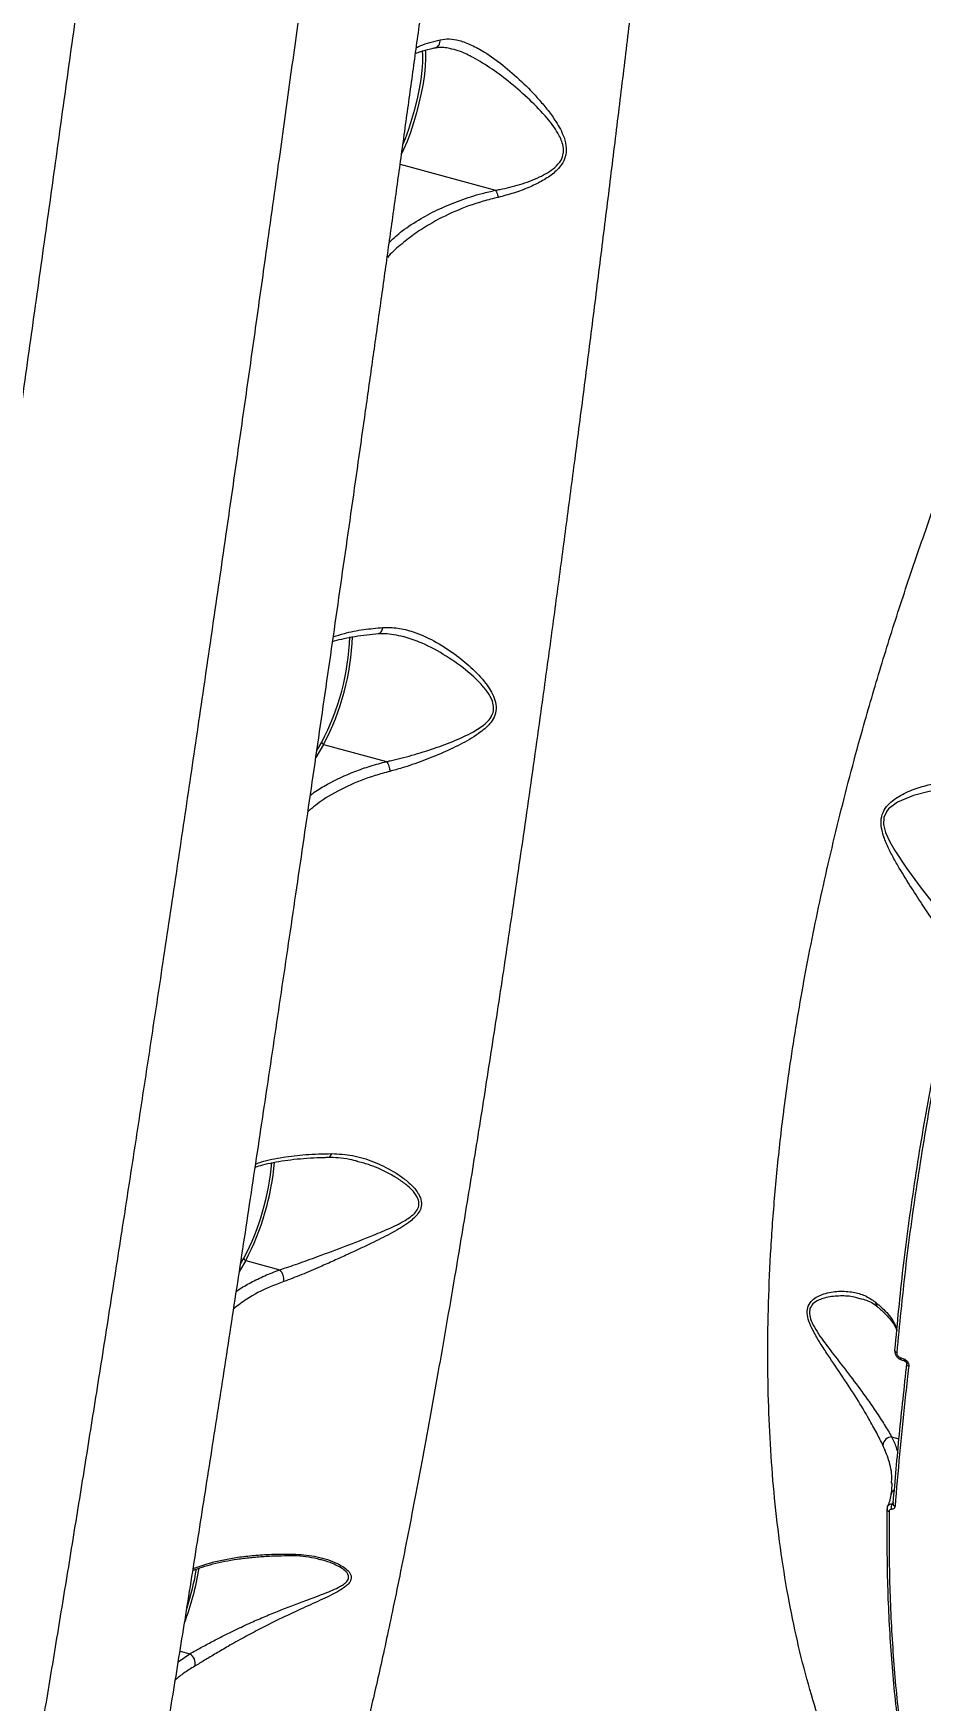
# Model space of a CAD drawing. Header units: millimetres. Extents: x -10881 to 8954, y -8695 to 5624.
# Drawn here: x -6173 to -5964, y 2924.1 to 3316.8 of the extents above; entities that cross this region are included whole.
import ezdxf

# ---------------------------------------------------------------- set-up
doc = ezdxf.new("R2010")
doc.units = ezdxf.units.MM
for name, color, linetype in [('DIKOM_ОБЪЕКТ', 7, 'Continuous'), ('DIKOM_РАЗМЕР_ЗОНА', 7, 'Continuous'), ('DIKOM_РАЗМЕР_ОБЪЕКТА', 7, 'Continuous')]:
    doc.layers.add(name, color=color, linetype=linetype)
doc.styles.add('style1', font='arial.ttf', dxfattribs={"width": 0.8})
doc.dimstyles.new('1-50', dxfattribs={"dimtxt": 300, "dimasz": 200, "dimexe": 100, "dimexo": 0, "dimgap": 100, "dimtad": 1, "dimtxsty": 'style1', "dimcen": 200, "dimclrd": 7, "dimclre": 7, "dimclrt": 7, "dimadec": 1, "dimazin": 2, "dimtfac": 1, "dimtmove": 0, "dimatfit": 2, "dimfxl": 0, "dimlwd": 25, "dimlwe": 18, "dimarcsym": 0})

# ---------------------------------------------------------------- blocks, each defined once
blk = doc.blocks.new('*D9')
at = {"layer": 'Defpoints', "color": 0, "transparency": 16777216}
for p in [(-9533.99, 4149), (-6877.05, 4149), (-2715.65, -5051.15)]:
    blk.add_point(p, dxfattribs=at)
at = {"layer": 'DIKOM_РАЗМЕР_ОБЪЕКТА', "color": 7, "lineweight": 18, "transparency": 16777216}
for p, q in [((-6877.05, 4149), (-9633.99, 4149)), ((-2715.65, -5051.15), (-9633.99, -5051.15))]:
    blk.add_line(p, q, dxfattribs=at)
at = {"layer": 'DIKOM_РАЗМЕР_ОБЪЕКТА', "color": 7, "lineweight": 25, "transparency": 16777216}
blk.add_line((-9533.99, -4851.15), (-9533.99, 3949), dxfattribs=at)
at = {"layer": 'DIKOM_РАЗМЕР_ОБЪЕКТА', "color": 7, "transparency": 16777216}
for points in [[(-9567.32, 3949), (-9500.66, 3949), (-9533.99, 4149)], [(-9567.32, -4851.15), (-9500.66, -4851.15), (-9533.99, -5051.15)]]:
    blk.add_solid(points, dxfattribs=at)
at = {"layer": 'DIKOM_РАЗМЕР_ОБЪЕКТА', "color": 7, "transparency": 16777216, "insert": (-9787.16, -451.07), "char_height": 300, "attachment_point": 5, "rotation": 90, "style": 'style1'}
blk.add_mtext('9200', dxfattribs=at)
blk = doc.blocks.new('*D11')
at = {"layer": 'Defpoints', "color": 0, "transparency": 16777216}
for p in [(-7028.45, 5624.13), (-10431.26, -7165.91), (-2784.83, -7165.91)]:
    blk.add_point(p, dxfattribs=at)
at = {"layer": 'DIKOM_РАЗМЕР_ЗОНА', "color": 7, "lineweight": 18, "transparency": 16777216}
for p, q in [((-7028.45, 5624.13), (-10531.26, 5624.13)), ((-2784.83, -7165.91), (-10531.26, -7165.91))]:
    blk.add_line(p, q, dxfattribs=at)
at = {"layer": 'DIKOM_РАЗМЕР_ЗОНА', "color": 7, "lineweight": 25, "transparency": 16777216}
blk.add_line((-10431.26, 5424.13), (-10431.26, -6965.91), dxfattribs=at)
at = {"layer": 'DIKOM_РАЗМЕР_ЗОНА', "color": 7, "transparency": 16777216}
for points in [[(-10464.6, 5424.13), (-10397.93, 5424.13), (-10431.26, 5624.13)], [(-10464.6, -6965.91), (-10397.93, -6965.91), (-10431.26, -7165.91)]]:
    blk.add_solid(points, dxfattribs=at)
at = {"layer": 'DIKOM_РАЗМЕР_ЗОНА', "color": 7, "transparency": 16777216, "insert": (-10684.43, -770.89), "char_height": 300, "attachment_point": 5, "rotation": 90, "style": 'style1'}
blk.add_mtext('12800', dxfattribs=at)
blk = doc.blocks.new('*D12')
at = {"layer": 'Defpoints', "color": 0, "transparency": 16777216}
for p in [(-9113.32, 3014.05), (8954.2, 2756.48), (8954.2, -8594.51)]:
    blk.add_point(p, dxfattribs=at)
at = {"layer": 'DIKOM_РАЗМЕР_ЗОНА', "color": 7, "lineweight": 18, "transparency": 16777216}
for p, q in [((-9113.32, 3014.05), (-9113.32, -8694.51)), ((8954.2, 2756.48), (8954.2, -8694.51))]:
    blk.add_line(p, q, dxfattribs=at)
at = {"layer": 'DIKOM_РАЗМЕР_ЗОНА', "color": 7, "lineweight": 25, "transparency": 16777216}
blk.add_line((-8913.32, -8594.51), (8754.2, -8594.51), dxfattribs=at)
at = {"layer": 'DIKOM_РАЗМЕР_ЗОНА', "color": 7, "transparency": 16777216}
for points in [[(-8913.32, -8561.18), (-8913.32, -8627.85), (-9113.32, -8594.51)], [(8754.2, -8561.18), (8754.2, -8627.85), (8954.2, -8594.51)]]:
    blk.add_solid(points, dxfattribs=at)
at = {"layer": 'DIKOM_РАЗМЕР_ЗОНА', "color": 7, "transparency": 16777216, "insert": (-79.56, -8341.34), "char_height": 300, "attachment_point": 5, "style": 'style1'}
blk.add_mtext('18000', dxfattribs=at)

msp = doc.modelspace()

# ---------------------------------------------------------------- linework, layer by layer
at = {"layer": 'DIKOM_ОБЪЕКТ', "color": 7, "linetype": 'Continuous', "lineweight": 15}
for p, q in [((-6074.374, 3313.134), (-6074.605, 3313.206)), ((-6086.554, 3285.994), (-6064.111, 3279.87)), ((-6106.169, 3147.938), (-6105.01, 3149.888)), ((-6104.578, 3149.364), (-6106.41, 3146.281)), ((-6104.578, 3149.364), (-6089.749, 3145.318)), ((-6096.487, 3051.071), (-6096.648, 3051.116)), ((-6122.928, 3027.798), (-6124.411, 3025.302)), ((-6124.153, 3026.987), (-6123.359, 3028.324)), ((-6122.928, 3027.798), (-6114.926, 3025.614)), ((-5977.798, 3018.683), (-5977.968, 3018.727)), ((-5968.787, 3004.964), (-5967.923, 3004.648)), ((-5970.785, 2986.287), (-5969.056, 2985.815)), ((-5970.811, 2975.356), (-5970.803, 2975.499)), ((-5970.38, 2970.99), (-5970.624, 2970.548)), ((-6112.323, 2958.3), (-6112.287, 2958.302)), ((-6138.811, 2933.295), (-6136.123, 2935.185)), ((-6138.407, 2935.809), (-6136.123, 2935.185))]:
    msp.add_line(p, q, dxfattribs=at)
at = {"layer": 'DIKOM_ОБЪЕКТ', "color": 7, "linetype": 'Continuous', "lineweight": 15, "flags": 128}
for points in [[(-6080.644, 3312.936), (-6080.585, 3312.307), (-6080.554, 3310.814), (-6080.643, 3309.07), (-6080.849, 3307.114), (-6081.17, 3304.988), (-6081.597, 3302.739), (-6082.121, 3300.415), (-6082.732, 3298.067), (-6083.415, 3295.745), (-6084.156, 3293.5), (-6084.94, 3291.38), (-6085.748, 3289.432), (-6086.209, 3288.424)], [(-6085.894, 3290.639), (-6085.317, 3292.08), (-6084.522, 3294.278), (-6083.777, 3296.6), (-6083.099, 3298.99), (-6082.505, 3301.39), (-6082.008, 3303.743), (-6081.621, 3305.991), (-6081.354, 3308.081), (-6081.212, 3309.961), (-6081.2, 3311.586), (-6081.293, 3312.756)], [(-5951.885, 3138.172), (-5952.626, 3138.4), (-5956.949, 3138.736), (-5961.944, 3138.222), (-5965.652, 3137.334), (-5969.42, 3135.782), (-5971.52, 3134.174), (-5971.924, 3133.666), (-5972.6, 3132.144), (-5972.676, 3130.523), (-5972.202, 3128.571), (-5971.237, 3126.408), (-5970.05, 3124.332), (-5967.473, 3120.467), (-5964.068, 3115.831), (-5960.75, 3111.546), (-5959.273, 3109.718), (-5959.271, 3109.716), (-5959.271, 3109.716)], [(-5969.566, 3006.088), (-5969.69, 3006.145), (-5969.798, 3006.21), (-5969.889, 3006.283), (-5969.96, 3006.362), (-5970.01, 3006.445), (-5970.037, 3006.529), (-5970.041, 3006.613), (-5970.021, 3006.696)], [(-5966.765, 3002.884), (-5966.898, 3002.951), (-5967.012, 3003.029), (-5967.105, 3003.115), (-5967.174, 3003.207), (-5967.216, 3003.302), (-5967.231, 3003.397), (-5967.228, 3003.444)], [(-5971.872, 2969.205), (-5971.87, 2969.241), (-5971.849, 2969.335)], [(-5970.461, 2970.518), (-5970.449, 2970.582), (-5970.407, 2970.685)]]:
    msp.add_lwpolyline(points, dxfattribs=at)
at = {"layer": 'DIKOM_ОБЪЕКТ', "color": 7, "linetype": 'Continuous', "lineweight": 15}
for centre, radius, start, end in [((-6155.798, 3176.691), 57.426, 332.17764, 357.97371), ((-6156.599, 3176.929), 58.873, 332.08138, 357.90215), ((-6104.462, 3149.899), 0.548, 181.1364, 257.82071), ((-6103.732, 3053.167), 1.082, 283.102, 349.60187), ((-6176.673, 3056.108), 60.119, 332.47423, 355.03417), ((-6178.008, 3056.486), 62.103, 332.48748, 354.87811), ((-6122.812, 3028.333), 0.547, 180.8953, 257.76046), ((-6117.405, 3023.196), 3.463, 354.0578, 44.29348), ((-5973.18, 3018.042), 1.48, 179.88001, 228.42138), ((-5968.321, 3004.849), 0.479, 166.09976, 233.4791), ((-5967.459, 3004.533), 0.478, 166.09716, 234.05495), ((-5970.627, 2984.042), 2.251, 94.0144, 172.40175), ((-5969.493, 2972.416), 1.475, 116.67489, 168.66557), ((-5971.26, 2969.269), 0.615, 185.96014, 256.92872), ((-5969.493, 2969.692), 1.418, 142.84986, 200.48854), ((-5969.827, 2970.518), 0.634, 180.0008, 254.5737), ((-6112.428, 2959.044), 0.756, 280.78294, 330.11134), ((-6205.138, 2967.491), 72.291, 339.71102, 350.32661), ((-6203.371, 2967.037), 69.87, 342.50475, 350.20596), ((-6137.47, 2932.927), 2.63, 345.10344, 59.19578)]:
    msp.add_arc(centre, radius, start, end, dxfattribs=at)
for points, knots in [([(-6201.93, 2768.671), (-6201.831, 2768.644), (-6200.725, 2768.344), (-6198.557, 2768.072), (-6195.49, 2767.881), (-6192.476, 2768.029), (-6189.56, 2768.455), (-6186.769, 2769.143), (-6184.131, 2770.061), (-6181.674, 2771.176), (-6179.42, 2772.444), (-6177.388, 2773.821), (-6175.584, 2775.26), (-6174.005, 2776.719), (-6172.635, 2778.165), (-6171.453, 2779.576), (-6170.433, 2780.941), (-6169.548, 2782.261), (-6168.771, 2783.545), (-6168.078, 2784.807), (-6167.45, 2786.067), (-6166.866, 2787.357), (-6166.302, 2788.722), (-6165.73, 2790.247), (-6165.098, 2792.105), (-6164.348, 2794.549), (-6163.553, 2797.437), (-6162.739, 2800.656), (-6161.948, 2803.976), (-6161.141, 2807.536), (-6160.304, 2811.392), (-6159.453, 2815.445), (-6158.582, 2819.725), (-6157.681, 2824.262), (-6156.751, 2829.058), (-6155.789, 2834.117), (-6154.795, 2839.445), (-6153.766, 2845.048), (-6152.706, 2850.91), (-6151.613, 2857.036), (-6150.489, 2863.42), (-6149.33, 2870.08), (-6148.138, 2877.006), (-6146.916, 2884.177), (-6145.668, 2891.571), (-6144.395, 2899.182), (-6143.093, 2907.032), (-6141.761, 2915.13), (-6140.399, 2923.479), (-6139.01, 2932.051), (-6137.594, 2940.849), (-6136.152, 2949.875), (-6134.685, 2959.116), (-6133.196, 2968.55), (-6131.686, 2978.176), (-6130.154, 2987.998), (-6128.599, 2998.025), (-6127.024, 3008.231), (-6125.435, 3018.587), (-6123.833, 3029.077), (-6122.214, 3039.73), (-6120.578, 3050.548), (-6118.925, 3061.534), (-6117.259, 3072.653), (-6115.581, 3083.908), (-6113.889, 3095.301), (-6112.186, 3106.827), (-6110.475, 3118.451), (-6108.758, 3130.163), (-6107.037, 3141.958), (-6105.308, 3153.853), (-6103.574, 3165.832), (-6101.837, 3177.875), (-6100.101, 3189.967), (-6098.368, 3202.085), (-6096.637, 3214.238), (-6094.906, 3226.439), (-6093.171, 3238.712), (-6091.435, 3251.048), (-6089.699, 3263.43), (-6087.965, 3275.843), (-6086.236, 3288.269), (-6084.515, 3300.691), (-6082.804, 3313.09), (-6081.105, 3325.45), (-6079.42, 3337.754), (-6077.753, 3349.986), (-6076.103, 3362.133), (-6074.471, 3374.206), (-6072.851, 3386.238), (-6071.241, 3398.25), (-6069.642, 3410.235), (-6068.058, 3422.155), (-6066.495, 3433.975), (-6064.956, 3445.662), (-6063.444, 3457.203), (-6061.954, 3468.631), (-6060.485, 3479.954), (-6059.037, 3491.168), (-6057.615, 3502.244), (-6056.218, 3513.186), (-6054.845, 3523.995), (-6053.499, 3534.657), (-6052.183, 3545.146), (-6050.895, 3555.469), (-6049.635, 3565.636), (-6048.403, 3575.649), (-6047.203, 3585.47), (-6046.039, 3595.067), (-6044.913, 3604.421), (-6043.821, 3613.57), (-6042.761, 3622.523), (-6041.734, 3631.281), (-6040.744, 3639.811), (-6039.79, 3648.116), (-6038.871, 3656.198), (-6037.989, 3664.059), (-6037.146, 3671.663), (-6036.342, 3679.015), (-6035.578, 3686.116), (-6034.851, 3692.985), (-6034.163, 3699.599), (-6033.518, 3705.94), (-6032.916, 3711.982), (-6032.355, 3717.759), (-6031.835, 3723.28), (-6031.354, 3728.553), (-6030.915, 3733.551), (-6030.519, 3738.28), (-6030.166, 3742.745), (-6029.854, 3746.955), (-6029.586, 3750.906), (-6029.361, 3754.61), (-6029.182, 3758.093), (-6029.049, 3761.408), (-6028.968, 3764.641), (-6028.958, 3767.602), (-6029.029, 3770.17), (-6029.158, 3772.23), (-6029.325, 3773.93), (-6029.527, 3775.44), (-6029.782, 3776.917), (-6030.101, 3778.397), (-6030.497, 3779.908), (-6030.988, 3781.474), (-6031.597, 3783.113), (-6032.352, 3784.835), (-6033.281, 3786.642), (-6034.414, 3788.519), (-6035.775, 3790.438), (-6037.38, 3792.358), (-6039.232, 3794.229), (-6041.322, 3795.995), (-6043.626, 3797.605), (-6046.116, 3799.019), (-6048.848, 3800.241), (-6051.788, 3801.224), (-6054.882, 3801.867), (-6056.968, 3802.175), (-6058.006, 3802.184), (-6058.011, 3802.184)], [0, 0, 0, 0, 0.0002059, 0.0022853, 0.0043253, 0.0063291, 0.0082993, 0.0102379, 0.0121453, 0.014021, 0.0158632, 0.0176707, 0.0194454, 0.0211967, 0.0229437, 0.0247107, 0.0265294, 0.0284435, 0.0305054, 0.0327783, 0.0353415, 0.0383, 0.0418036, 0.0460873, 0.0515771, 0.059258, 0.0696427, 0.0785912, 0.0870067, 0.0959207, 0.1044386, 0.1126955, 0.120861, 0.1289539, 0.1369798, 0.144961, 0.1529154, 0.1608577, 0.1688014, 0.1766742, 0.1845517, 0.1924525, 0.2003603, 0.2082528, 0.2161104, 0.2239153, 0.2317026, 0.2395545, 0.2473933, 0.2552269, 0.263063, 0.2709068, 0.2787662, 0.286612, 0.2944197, 0.3022576, 0.3101111, 0.317964, 0.3257969, 0.3335944, 0.3413699, 0.3492077, 0.3570321, 0.3648507, 0.3726713, 0.3804992, 0.3883418, 0.3961923, 0.4039903, 0.4118017, 0.4196227, 0.4274462, 0.4352625, 0.4430639, 0.4508543, 0.4586068, 0.4663792, 0.4741799, 0.4820035, 0.4898449, 0.4976984, 0.5055584, 0.5134188, 0.5212727, 0.5291143, 0.5369384, 0.5447397, 0.5525132, 0.5602601, 0.5680192, 0.5758283, 0.5836666, 0.5915179, 0.5993633, 0.6071833, 0.6149622, 0.6227292, 0.6305456, 0.6383528, 0.6461585, 0.653969, 0.6617904, 0.6696316, 0.6774564, 0.6852626, 0.6931098, 0.7009781, 0.7088456, 0.7166866, 0.7244817, 0.7322498, 0.7400912, 0.7479225, 0.7557515, 0.763585, 0.7714292, 0.7792919, 0.7871781, 0.7949935, 0.8028547, 0.8107438, 0.8186432, 0.826532, 0.8343913, 0.8421897, 0.850115, 0.8580447, 0.8659887, 0.8739604, 0.8819756, 0.8900536, 0.8982166, 0.9064091, 0.9147768, 0.923391, 0.9324138, 0.9422767, 0.9503416, 0.956106, 0.960157, 0.9635504, 0.9664236, 0.9689165, 0.9711345, 0.9731595, 0.9750571, 0.9768812, 0.9786759, 0.9804694, 0.9822814, 0.9841252, 0.9860017, 0.9879045, 0.9898252, 0.9917566, 0.993694, 0.9958297, 0.99793, 0.9999894, 1, 1, 1, 1]), ([(-6201.918, 2768.718), (-6201.853, 2768.691), (-6201.601, 2768.587), (-6201.047, 2769.185), (-6200.229, 2770.726), (-6199.272, 2773.252), (-6198.184, 2776.724), (-6197.078, 2780.738), (-6195.995, 2785.004), (-6194.967, 2789.278), (-6193.873, 2794.038), (-6192.577, 2799.895), (-6191.055, 2807.059), (-6189.27, 2815.796), (-6187.367, 2825.433), (-6185.347, 2835.974), (-6183.417, 2846.312), (-6181.612, 2856.181), (-6179.96, 2865.359), (-6178.256, 2874.957), (-6176.298, 2886.138), (-6174.068, 2899.062), (-6171.536, 2913.969), (-6168.914, 2929.629), (-6166.204, 2946.036), (-6163.453, 2962.905), (-6160.67, 2980.175), (-6157.858, 2997.812), (-6154.991, 3015.991), (-6152.307, 3033.187), (-6149.828, 3049.211), (-6147.562, 3063.968), (-6145.274, 3078.97), (-6142.703, 3095.955), (-6139.881, 3114.749), (-6136.808, 3135.4), (-6133.751, 3156.131), (-6130.68, 3177.135), (-6127.847, 3196.678), (-6125.265, 3214.634), (-6122.931, 3230.974), (-6120.601, 3247.392), (-6118.012, 3265.766), (-6115.34, 3284.879), (-6112.594, 3304.698), (-6110.032, 3323.335), (-6107.493, 3341.955), (-6104.971, 3360.599), (-6102.474, 3379.21), (-6100.002, 3397.795), (-6097.565, 3416.262), (-6095.293, 3433.636), (-6093.184, 3449.892), (-6091.23, 3465.07), (-6089.311, 3480.094), (-6087.21, 3496.682), (-6084.947, 3514.723), (-6082.538, 3534.156), (-6080.202, 3553.245), (-6077.943, 3571.957), (-6075.8, 3589.968), (-6073.775, 3607.252), (-6071.864, 3623.818), (-6070.05, 3639.834), (-6068.472, 3654.033), (-6067.111, 3666.519), (-6065.941, 3677.445), (-6064.834, 3687.988), (-6063.672, 3699.304), (-6062.606, 3709.987), (-6061.636, 3720.033), (-6060.841, 3728.54), (-6060.111, 3736.626), (-6059.371, 3745.177), (-6058.654, 3753.979), (-6057.991, 3762.822), (-6057.455, 3770.846), (-6057.048, 3778.024), (-6056.796, 3783.726), (-6056.661, 3788.207), (-6056.612, 3791.698), (-6056.633, 3794.702), (-6056.737, 3797.501), (-6056.953, 3799.885), (-6057.331, 3801.508), (-6057.689, 3802.234), (-6057.957, 3802.118), (-6058.012, 3802.094)], [0, 0, 0, 0, 0.0046687, 0.0180547, 0.0314646, 0.0450432, 0.058647, 0.0723013, 0.082192, 0.0920828, 0.102012, 0.1119412, 0.1253516, 0.1387861, 0.1523915, 0.166022, 0.179703, 0.1895946, 0.1994861, 0.2094162, 0.2193463, 0.2327578, 0.2461931, 0.2597989, 0.2734296, 0.2871105, 0.3003285, 0.3135466, 0.3268568, 0.3401671, 0.3502825, 0.3603979, 0.3705545, 0.3807111, 0.3943725, 0.4075918, 0.4208111, 0.4341227, 0.4474344, 0.4575512, 0.467668, 0.4778261, 0.4879842, 0.5016481, 0.5131136, 0.5245792, 0.536105, 0.5476307, 0.5592804, 0.57093, 0.5826428, 0.5943556, 0.6042481, 0.6141407, 0.6240717, 0.6340028, 0.6474154, 0.6608519, 0.6744587, 0.6880905, 0.7017726, 0.7149863, 0.7282001, 0.7415061, 0.754812, 0.764924, 0.775036, 0.7851892, 0.7953423, 0.8089992, 0.8188909, 0.8287826, 0.8387129, 0.8486432, 0.8620556, 0.875492, 0.8890996, 0.9027322, 0.9164152, 0.9263035, 0.9361917, 0.9461185, 0.9560453, 0.9694533, 0.9828855, 0.996489, 1, 1, 1, 1]), ([(-6120.318, 3643.762), (-6120.962, 3638.516), (-6122.254, 3628.001), (-6124.316, 3611.476), (-6126.478, 3594.338), (-6128.743, 3576.575), (-6131.116, 3558.138), (-6133.585, 3539.129), (-6136.148, 3519.548), (-6138.764, 3499.717), (-6141.426, 3479.677), (-6144.121, 3459.508), (-6146.87, 3439.049), (-6149.686, 3418.208), (-6152.565, 3397.011), (-6155.502, 3375.492), (-6158.484, 3353.741), (-6161.472, 3332.043), (-6164.462, 3310.436), (-6167.434, 3289.041), (-6170.435, 3267.536), (-6173.458, 3245.962), (-6176.514, 3224.251), (-6179.58, 3202.558), (-6182.657, 3180.89), (-6185.693, 3159.613), (-6188.685, 3138.754), (-6191.623, 3118.372), (-6194.533, 3098.29), (-6197.429, 3078.424), (-6200.306, 3058.815), (-6203.158, 3039.502), (-6205.973, 3020.575), (-6208.624, 3002.894), (-6211.115, 2986.413), (-6213.443, 2971.138), (-6215.729, 2956.256), (-6217.21, 2946.723), (-6217.951, 2941.956)], [0, 0, 0, 0, 0.0276079, 0.0553353, 0.0830628, 0.1111884, 0.1393141, 0.1678478, 0.1963815, 0.2250465, 0.252859, 0.2806957, 0.3085324, 0.3363449, 0.3646901, 0.393048, 0.4213931, 0.4500517, 0.4777566, 0.5054736, 0.5331786, 0.5613269, 0.5894753, 0.6180326, 0.6465899, 0.6752787, 0.7030879, 0.7309213, 0.7587547, 0.7865639, 0.814906, 0.843261, 0.8716032, 0.900259, 0.9251419, 0.9500248, 0.9750124, 1, 1, 1, 1]), ([(-6020.897, 3419.719), (-6021.565, 3413.824), (-6022.901, 3402.019), (-6024.987, 3383.851), (-6027.133, 3365.367), (-6029.21, 3347.683), (-6031.203, 3330.904), (-6033.1, 3315.094), (-6035.039, 3299.112), (-6037.017, 3282.992), (-6039.039, 3266.703), (-6041.098, 3250.331), (-6043.193, 3233.898), (-6045.269, 3217.851), (-6047.32, 3202.226), (-6049.345, 3187.028), (-6051.388, 3171.939), (-6053.282, 3158.183), (-6055.018, 3145.771), (-6056.593, 3134.652), (-6058.174, 3123.656), (-6059.939, 3111.546), (-6062.153, 3096.626), (-6064.811, 3079.134), (-6067.727, 3060.501), (-6070.625, 3042.527), (-6073.205, 3027.019), (-6075.466, 3013.791), (-6077.417, 3002.636), (-6079.343, 2991.888), (-6081.235, 2981.58), (-6083.095, 2971.702), (-6084.912, 2962.315), (-6086.68, 2953.438), (-6088.358, 2945.269), (-6089.945, 2937.794), (-6091.441, 2930.985), (-6092.871, 2924.726), (-6094.122, 2919.488), (-6095.206, 2915.141), (-6096.144, 2911.543), (-6097.034, 2908.295), (-6097.98, 2905.027), (-6098.584, 2903.158), (-6098.931, 2902.086)], [0, 0, 0, 0, 0.0283328, 0.056735, 0.0852782, 0.1138927, 0.1375215, 0.1612323, 0.1849842, 0.2090386, 0.2331364, 0.2575445, 0.2819986, 0.3065454, 0.3295343, 0.3525231, 0.3756705, 0.3988179, 0.4164085, 0.433999, 0.4516615, 0.4693239, 0.4930814, 0.5257435, 0.5585211, 0.5915333, 0.6246638, 0.6479065, 0.6712309, 0.6945962, 0.7182572, 0.7419604, 0.7659643, 0.7900116, 0.8141464, 0.8370713, 0.8599961, 0.8830711, 0.906146, 0.9236664, 0.9411868, 0.9587732, 0.9763596, 1, 1, 1, 1]), ([(-5957.99, 2867.527), (-5958.262, 2867.78), (-5960.75, 2870.106), (-5965.058, 2875.314), (-5970.864, 2883.199), (-5975.855, 2891.49), (-5980.152, 2899.892), (-5983.825, 2908.287), (-5987.149, 2917.216), (-5990.136, 2926.737), (-5992.76, 2936.826), (-5995.009, 2947.505), (-5996.855, 2958.686), (-5998.256, 2970.096), (-5999.234, 2981.653), (-5999.818, 2993.332), (-6000.023, 3005.384), (-5999.843, 3017.88), (-5999.266, 3030.779), (-5998.28, 3044.098), (-5996.886, 3057.725), (-5994.857, 3073.368), (-5992.001, 3091.102), (-5988.089, 3111.055), (-5983.403, 3131.419), (-5978.501, 3150.04), (-5973.648, 3166.721), (-5969.046, 3181.408), (-5964.099, 3196.153), (-5958.776, 3211.039), (-5953.091, 3226.005), (-5947.036, 3241.06), (-5940.661, 3256.07), (-5934.094, 3270.747), (-5927.381, 3285.036), (-5920.537, 3298.954), (-5913.449, 3312.736), (-5906.081, 3326.451), (-5898.456, 3340.044), (-5890.561, 3353.512), (-5882.473, 3366.767), (-5876.926, 3375.376), (-5874.153, 3379.681)], [0, 0, 0, 0, 0.0035571, 0.0326462, 0.0619524, 0.0913319, 0.1155833, 0.1398346, 0.1642553, 0.188676, 0.2136354, 0.2385948, 0.2637427, 0.2888906, 0.3123804, 0.3358702, 0.3595208, 0.3831714, 0.407333, 0.4314947, 0.4558346, 0.4801745, 0.5136084, 0.5471601, 0.581073, 0.6151078, 0.6389632, 0.6628187, 0.6868421, 0.7108655, 0.7354136, 0.7599618, 0.7846887, 0.8094157, 0.8328454, 0.8562751, 0.8798571, 0.9034392, 0.9274977, 0.9515563, 0.9757781, 1, 1, 1, 1]), ([(-6082.759, 3313.427), (-6082.414, 3313.602), (-6080.892, 3314.373), (-6078.761, 3314.91), (-6077.113, 3315.326)], [0, 0, 0, 0, 0.2261416, 1, 1, 1, 1]), ([(-6078.215, 3313.493), (-6078.141, 3313.504), (-6077.898, 3313.54), (-6077.553, 3313.833), (-6077.241, 3314.324), (-6077.123, 3314.822), (-6077.107, 3315.163), (-6077.111, 3315.286), (-6077.113, 3315.326)], [0, 0, 0, 0, 0.1089471, 0.3594727, 0.609999, 0.8605263, 0.9551115, 1, 1, 1, 1]), ([(-6077.113, 3315.326), (-6076.413, 3315.424), (-6074.989, 3315.622), (-6072.503, 3315.173), (-6069.718, 3314.132), (-6066.25, 3312.213), (-6062.283, 3309.357), (-6057.915, 3305.531), (-6054.376, 3301.878), (-6051.698, 3298.671), (-6050.049, 3296.374), (-6048.786, 3294.239), (-6047.852, 3292.18), (-6047.318, 3289.975), (-6047.531, 3287.731), (-6048.618, 3285.538), (-6050.652, 3283.576), (-6053.338, 3281.879), (-6056.43, 3280.409), (-6059.844, 3279.135), (-6062.262, 3278.507), (-6063.478, 3278.191)], [0, 0, 0, 0, 0.0474449, 0.0964699, 0.1556873, 0.2165974, 0.3039689, 0.3937344, 0.485869, 0.5329624, 0.5800246, 0.6111515, 0.6426543, 0.6798129, 0.7100509, 0.740312, 0.7862724, 0.8336555, 0.8820828, 0.9406759, 1, 1, 1, 1]), ([(-6082.94, 3312.108), (-6082.532, 3312.259), (-6081.464, 3312.654), (-6079.872, 3313.104), (-6078.61, 3313.365), (-6078.205, 3313.449)], [0, 0, 0, 0, 0.2957856, 0.7739165, 1, 1, 1, 1]), ([(-6078.226, 3313.428), (-6077.941, 3313.486), (-6077.24, 3313.63), (-6076.016, 3313.572), (-6075.038, 3313.345), (-6074.585, 3313.24)], [0, 0, 0, 0, 0.26815738, 0.66118122, 1, 1, 1, 1]), ([(-6064.104, 3279.866), (-6064.102, 3279.867), (-6063.753, 3279.929), (-6061.857, 3280.288), (-6058.362, 3281.156), (-6054.583, 3282.515), (-6051.826, 3283.952), (-6050.034, 3285.201), (-6048.648, 3286.746), (-6048.183, 3288.083), (-6048.035, 3289.329), (-6048.225, 3291.031), (-6049.555, 3293.81), (-6052.228, 3297.338), (-6056.03, 3301.249), (-6060.419, 3305.081), (-6064.905, 3308.467), (-6068.873, 3310.915), (-6072.064, 3312.493), (-6073.7, 3312.947), (-6074.374, 3313.134)], [0, 0, 0, 0, 0.000077, 0.0191958, 0.1038423, 0.1900918, 0.2263898, 0.263299, 0.3016475, 0.3302243, 0.333563, 0.3655968, 0.4154133, 0.4884211, 0.590321, 0.6940075, 0.7905693, 0.8891693, 0.9543999, 1, 1, 1, 1]), ([(-6089.111, 3267.648), (-6088.131, 3268.544), (-6085.938, 3270.548), (-6081.867, 3273.137), (-6077.304, 3275.553), (-6072.489, 3277.541), (-6068.046, 3278.965), (-6065.162, 3279.629), (-6064.111, 3279.87)], [0, 0, 0, 0, 0.1625091, 0.363658, 0.5416897, 0.7201462, 0.8980076, 1, 1, 1, 1]), ([(-6064.111, 3279.87), (-6064.11, 3279.87), (-6064.107, 3279.869), (-6064.105, 3279.868), (-6064.104, 3279.867), (-6064.104, 3279.866)], [0, 0, 0, 0, 0.4277077, 0.7852763, 1, 1, 1, 1]), ([(-6064.104, 3279.866), (-6064.011, 3279.719), (-6063.827, 3279.425), (-6063.625, 3278.86), (-6063.521, 3278.438), (-6063.486, 3278.234), (-6063.478, 3278.191)], [0, 0, 0, 0, 0.341374, 0.682748, 0.9340728, 1, 1, 1, 1]), ([(-6063.478, 3278.191), (-6064.67, 3277.894), (-6068.248, 3277.002), (-6073.806, 3274.951), (-6079.149, 3272.232), (-6083.383, 3269.485), (-6086.653, 3266.873), (-6088.73, 3265.027), (-6089.604, 3264.014), (-6089.621, 3263.994)], [0, 0, 0, 0, 0.1077532, 0.3237151, 0.5444444, 0.6935025, 0.8436549, 0.9969998, 1, 1, 1, 1]), ([(-6102.299, 3174.678), (-6101.458, 3174.967), (-6099.378, 3175.681), (-6095.439, 3176.429), (-6092.153, 3176.75), (-6090.64, 3176.898)], [0, 0, 0, 0, 0.2681158, 0.6628647, 1, 1, 1, 1]), ([(-6091.662, 3175.505), (-6091.571, 3175.517), (-6091.341, 3175.548), (-6091.021, 3175.848), (-6090.78, 3176.288), (-6090.676, 3176.668), (-6090.646, 3176.856), (-6090.64, 3176.898)], [0, 0, 0, 0, 0.1863629, 0.4681375, 0.7499128, 0.9454484, 1, 1, 1, 1]), ([(-6090.64, 3176.898), (-6089.474, 3176.897), (-6087.107, 3176.896), (-6083.045, 3175.822), (-6078.529, 3173.831), (-6073.953, 3170.933), (-6069.804, 3167.56), (-6066.958, 3164.596), (-6065.214, 3162.074), (-6064.305, 3160.275), (-6063.813, 3158.264), (-6064.117, 3156.257), (-6065.078, 3154.619), (-6066.294, 3153.313), (-6068.466, 3151.537), (-6071.882, 3149.53), (-6076.486, 3147.347), (-6081.283, 3145.414), (-6085.493, 3143.953), (-6088.027, 3143.256), (-6088.979, 3142.994)], [0, 0, 0, 0, 0.0631568, 0.1282528, 0.2159333, 0.3060554, 0.3825681, 0.4604885, 0.4898723, 0.5197466, 0.5505526, 0.581649, 0.6087211, 0.6339801, 0.6598616, 0.7307918, 0.8036886, 0.878288, 0.9542752, 1, 1, 1, 1]), ([(-6102.457, 3173.584), (-6102.305, 3173.635), (-6101.487, 3173.906), (-6099.741, 3174.321), (-6097.214, 3174.811), (-6094.519, 3175.197), (-6092.58, 3175.366), (-6091.653, 3175.446)], [0, 0, 0, 0, 0.0544733, 0.2928337, 0.5339473, 0.7771705, 1, 1, 1, 1]), ([(-6091.667, 3175.436), (-6091.173, 3175.464), (-6089.989, 3175.532), (-6088.047, 3175.314), (-6086.592, 3174.956), (-6085.863, 3174.776)], [0, 0, 0, 0, 0.2630885, 0.6301777, 1, 1, 1, 1]), ([(-6089.742, 3145.314), (-6089.741, 3145.314), (-6089.468, 3145.371), (-6087.518, 3145.789), (-6083.768, 3146.753), (-6078.588, 3148.375), (-6073.494, 3150.271), (-6069.706, 3152.009), (-6067.218, 3153.621), (-6065.873, 3154.761), (-6064.886, 3156.09), (-6064.575, 3157.202), (-6064.522, 3158.321), (-6064.816, 3159.765), (-6065.908, 3161.68), (-6067.987, 3164.192), (-6071.465, 3167.308), (-6076.388, 3170.695), (-6081.401, 3173.348), (-6084.607, 3174.367), (-6085.868, 3174.768)], [0, 0, 0, 0, 0.0000667, 0.0149607, 0.1066393, 0.2002976, 0.2883696, 0.3781517, 0.4079333, 0.4382419, 0.4678871, 0.4922735, 0.4973741, 0.5266317, 0.5675709, 0.6104098, 0.6947477, 0.8083348, 0.9245856, 1, 1, 1, 1]), ([(-6088.979, 3142.994), (-6090.148, 3142.674), (-6093.661, 3141.715), (-6099.079, 3139.566), (-6104.387, 3136.706), (-6107.114, 3134.508), (-6108.26, 3133.584)], [0, 0, 0, 0, 0.1526879, 0.4587517, 0.7723611, 1, 1, 1, 1]), ([(-6107.706, 3137.384), (-6107.4, 3137.614), (-6106.175, 3138.539), (-6102.83, 3140.52), (-6098.414, 3142.603), (-6093.625, 3144.289), (-6091.041, 3144.975), (-6089.749, 3145.318)], [0, 0, 0, 0, 0.065359, 0.2621937, 0.6260861, 0.8130454, 1, 1, 1, 1]), ([(-6089.749, 3145.318), (-6089.748, 3145.317), (-6089.746, 3145.317), (-6089.743, 3145.315), (-6089.742, 3145.314), (-6089.742, 3145.314)], [0, 0, 0, 0, 0.4487281, 0.8175997, 1, 1, 1, 1]), ([(-6089.742, 3145.314), (-6089.642, 3145.169), (-6089.44, 3144.878), (-6089.195, 3144.265), (-6089.043, 3143.657), (-6088.989, 3143.231), (-6088.981, 3143.035), (-6088.979, 3142.994)], [0, 0, 0, 0, 0.2525263, 0.5050525, 0.7575792, 0.9487027, 1, 1, 1, 1]), ([(-5961.151, 3108.117), (-5961.975, 3109.311), (-5963.645, 3111.734), (-5966.453, 3116.07), (-5968.89, 3120.013), (-5970.797, 3123.393), (-5972.125, 3126.124), (-5973.084, 3128.774), (-5973.392, 3131.307), (-5972.899, 3133.475), (-5971.718, 3135.133), (-5970.263, 3136.379), (-5968.042, 3137.77), (-5964.964, 3139.061), (-5961.01, 3140.159), (-5957.021, 3140.726), (-5953.722, 3140.551), (-5951.243, 3139.799), (-5950.202, 3138.894), (-5949.675, 3138.436)], [0, 0, 0, 0, 0.0827063, 0.1677667, 0.2527895, 0.2965834, 0.3403139, 0.3851539, 0.4167738, 0.4486961, 0.4828672, 0.5140015, 0.5458417, 0.6199839, 0.6956307, 0.7852675, 0.8772522, 0.9378618, 1, 1, 1, 1]), ([(-5970.021, 3006.696), (-5969.415, 3013.112), (-5968.2, 3025.963), (-5965.469, 3045.929), (-5962.123, 3066.357), (-5959.287, 3080.323), (-5957.867, 3087.316)], [0, 0, 0, 0, 0.2481019, 0.49695058, 0.74808796, 1, 1, 1, 1]), ([(-5957.395, 3086.827), (-5958.796, 3079.929), (-5961.602, 3066.112), (-5964.951, 3045.75), (-5967.715, 3025.642), (-5968.948, 3012.613), (-5969.566, 3006.088)], [0, 0, 0, 0, 0.248104, 0.4969539, 0.7480901, 1, 1, 1, 1]), ([(-6120.691, 3049.811), (-6120.112, 3049.989), (-6118.809, 3050.389), (-6116.48, 3050.906), (-6113.783, 3051.368), (-6110.864, 3051.726), (-6107.737, 3051.969), (-6105.265, 3052.091), (-6103.798, 3052.099), (-6103.488, 3052.1)], [0, 0, 0, 0, 0.13254859, 0.29790271, 0.46273794, 0.62693855, 0.79149066, 0.95599147, 1, 1, 1, 1]), ([(-6120.584, 3050.517), (-6120.136, 3050.69), (-6118.359, 3051.379), (-6114.385, 3052.135), (-6108.868, 3052.817), (-6104.749, 3052.92), (-6102.668, 3052.971)], [0, 0, 0, 0, 0.10731248, 0.42533762, 0.70972626, 1, 1, 1, 1]), ([(-6102.668, 3052.971), (-6101.031, 3052.878), (-6097.71, 3052.688), (-6092.82, 3051.174), (-6088.876, 3049.285), (-6085.92, 3047.336), (-6083.817, 3045.581), (-6082.218, 3043.692), (-6081.463, 3041.794), (-6081.567, 3040.183), (-6082.28, 3038.855), (-6083.313, 3037.735), (-6085.232, 3036.172), (-6088.387, 3034.311), (-6093.253, 3031.854), (-6097.923, 3029.677), (-6102.187, 3027.743), (-6105.804, 3026.141), (-6109.823, 3024.405), (-6112.567, 3023.366), (-6113.961, 3022.838)], [0, 0, 0, 0, 0.0820687, 0.1664748, 0.2508371, 0.2940036, 0.3376005, 0.3839912, 0.4157853, 0.4428447, 0.469835, 0.4939799, 0.5187256, 0.588613, 0.6603826, 0.7589133, 0.8094734, 0.8604908, 0.9291629, 1, 1, 1, 1]), ([(-6103.477, 3052.135), (-6102.693, 3052.125), (-6101.029, 3052.104), (-6098.732, 3051.772), (-6097.241, 3051.367), (-6096.615, 3051.197)], [0, 0, 0, 0, 0.3410645, 0.7235868, 1, 1, 1, 1]), ([(-6114.926, 3025.614), (-6113.513, 3026.077), (-6110.639, 3027.018), (-6105.415, 3028.938), (-6099.404, 3031.2), (-6093.602, 3033.44), (-6088.721, 3035.493), (-6085.289, 3037.191), (-6083.071, 3038.859), (-6082.162, 3040.331), (-6082.056, 3041.725), (-6082.761, 3043.316), (-6084.246, 3044.964), (-6086.272, 3046.558), (-6089.395, 3048.475), (-6092.818, 3050.122), (-6095.541, 3050.826), (-6096.487, 3051.071)], [0, 0, 0, 0, 0.0819432, 0.1666418, 0.2842545, 0.4052936, 0.4817778, 0.5595459, 0.610548, 0.6378856, 0.664998, 0.6977653, 0.7416858, 0.7912658, 0.8415512, 0.9449479, 1, 1, 1, 1]), ([(-6125.135, 3020.56), (-6124.976, 3020.674), (-6123.935, 3021.418), (-6121.72, 3022.654), (-6118.502, 3024.256), (-6116.121, 3025.161), (-6114.926, 3025.614)], [0, 0, 0, 0, 0.0558167, 0.3652761, 0.6814727, 1, 1, 1, 1]), ([(-6113.961, 3022.838), (-6115.03, 3022.429), (-6118.166, 3021.231), (-6122.287, 3019.158), (-6124.774, 3017.216), (-6125.765, 3016.442)], [0, 0, 0, 0, 0.2373005, 0.6958037, 1, 1, 1, 1]), ([(-5972.858, 2984.339), (-5973.321, 2985.267), (-5974.261, 2987.15), (-5976.316, 2990.866), (-5978.978, 2995.286), (-5982.277, 3000.349), (-5985.238, 3004.715), (-5987.61, 3008.309), (-5989.182, 3010.958), (-5990.308, 3013.358), (-5990.795, 3015.448), (-5990.519, 3017.228), (-5989.534, 3018.501), (-5988.211, 3019.375), (-5986.13, 3020.214), (-5983.225, 3020.68), (-5979.947, 3020.463), (-5977.019, 3019.648), (-5975.451, 3018.583), (-5974.66, 3018.046)], [0, 0, 0, 0, 0.0629197, 0.127791, 0.2147671, 0.3041642, 0.3947471, 0.4415346, 0.4882116, 0.5268398, 0.5575703, 0.588539, 0.6242856, 0.6582042, 0.6928778, 0.7739249, 0.8569712, 0.9277884, 1, 1, 1, 1]), ([(-5977.968, 3018.727), (-5978.647, 3018.928), (-5980.319, 3019.422), (-5983.271, 3019.513), (-5985.958, 3019.212), (-5987.903, 3018.55), (-5989.114, 3017.861), (-5989.969, 3016.866), (-5990.17, 3015.855), (-5990.122, 3014.828), (-5989.732, 3013.454), (-5988.685, 3011.52), (-5986.882, 3008.833), (-5984.382, 3005.562), (-5981.137, 3001.389), (-5977.743, 2996.894), (-5974.777, 2992.669), (-5972.425, 2989.05), (-5971.336, 2987.215), (-5970.785, 2986.287)], [0, 0, 0, 0, 0.057175, 0.1407668, 0.2256944, 0.2600291, 0.2949196, 0.3306838, 0.3555494, 0.3619, 0.3931238, 0.4330181, 0.4745843, 0.5567239, 0.6402504, 0.7443993, 0.8508315, 0.9245225, 1, 1, 1, 1]), ([(-5977.792, 3018.774), (-5977.321, 3018.633), (-5976.272, 3018.32), (-5975.083, 3017.696), (-5974.403, 3017.123), (-5974.175, 3016.93)], [0, 0, 0, 0, 0.3505667, 0.7812979, 1, 1, 1, 1]), ([(-5974.66, 3018.046), (-5974.097, 3017.566), (-5972.405, 3016.126), (-5970.447, 3013.887), (-5969.823, 3012.229), (-5969.536, 3011.467)], [0, 0, 0, 0, 0.2123772, 0.6380876, 1, 1, 1, 1]), ([(-5974.178, 3016.922), (-5973.831, 3016.636), (-5972.923, 3015.892), (-5971.769, 3014.72), (-5970.697, 3013.431), (-5969.946, 3012.281), (-5969.673, 3011.621), (-5969.55, 3011.325)], [0, 0, 0, 0, 0.1397249, 0.3649667, 0.5903821, 0.816147, 1, 1, 1, 1]), ([(-5970.022, 3006.606), (-5970.029, 3006.428), (-5970.046, 3006.024), (-5969.785, 3005.401), (-5969.315, 3004.845), (-5968.878, 3004.546), (-5968.626, 3004.475), (-5968.604, 3004.468)], [0, 0, 0, 0, 0.1975389, 0.4485521, 0.7077046, 0.975025, 1, 1, 1, 1]), ([(-5969.566, 3006.088), (-5969.567, 3006.023), (-5969.57, 3005.87), (-5969.491, 3005.608), (-5969.322, 3005.332), (-5969.075, 3005.096), (-5968.883, 3005.008), (-5968.787, 3004.964)], [0, 0, 0, 0, 0.148787, 0.348725, 0.5573395, 0.7790753, 1, 1, 1, 1]), ([(-5968.606, 3004.463), (-5968.404, 3004.39), (-5968.115, 3004.284), (-5967.828, 3004.178), (-5967.741, 3004.146)], [0, 0, 0, 0, 0.70002096, 1, 1, 1, 1]), ([(-5967.923, 3004.648), (-5967.784, 3004.584), (-5967.506, 3004.455), (-5967.147, 3004.108), (-5966.891, 3003.699), (-5966.753, 3003.27), (-5966.761, 3003.01), (-5966.765, 3002.884)], [0, 0, 0, 0, 0.2064332, 0.4133689, 0.6142255, 0.8134787, 1, 1, 1, 1]), ([(-5967.738, 3004.144), (-5967.732, 3004.142), (-5967.696, 3004.133), (-5967.601, 3004.08), (-5967.479, 3003.983), (-5967.369, 3003.858), (-5967.287, 3003.72), (-5967.238, 3003.586), (-5967.224, 3003.483), (-5967.228, 3003.455), (-5967.23, 3003.443)], [0, 0, 0, 0, 0.0304986, 0.1831851, 0.3137525, 0.4467579, 0.581098, 0.715942, 0.8757722, 1, 1, 1, 1]), ([(-5970.407, 2970.685), (-5969.955, 2976.015), (-5969.05, 2986.689), (-5967.802, 2997.945), (-5967.177, 3003.58)], [0, 0, 0, 0, 0.4993577, 1, 1, 1, 1]), ([(-5966.765, 3002.884), (-5966.827, 3002.338), (-5967.14, 2999.608), (-5967.906, 2992.628), (-5968.974, 2982.086), (-5969.655, 2973.969), (-5969.996, 2969.907)], [0, 0, 0, 0, 0.0480628, 0.2403226, 0.6198798, 1, 1, 1, 1]), ([(-5970.785, 2986.287), (-5970.388, 2985.431), (-5969.797, 2984.158), (-5969.465, 2982.868), (-5969.356, 2982.446)], [0, 0, 0, 0, 0.6727043, 1, 1, 1, 1]), ([(-5970.803, 2975.499), (-5970.777, 2975.869), (-5970.65, 2977.632), (-5971.292, 2980.618), (-5972.368, 2983.175), (-5972.858, 2984.339)], [0, 0, 0, 0, 0.12664462, 0.60224039, 1, 1, 1, 1]), ([(-5970.941, 2972.707), (-5970.946, 2972.673), (-5971.032, 2972.08), (-5971.264, 2971.118), (-5971.621, 2970.198), (-5971.786, 2969.771)], [0, 0, 0, 0, 0.03120112, 0.55086445, 1, 1, 1, 1]), ([(-5970.788, 2975.48), (-5970.785, 2975.439), (-5970.73, 2974.619), (-5970.799, 2973.691), (-5970.986, 2972.819), (-5971.011, 2972.705)], [0, 0, 0, 0, 0.0432702, 0.8746421, 1, 1, 1, 1]), ([(-5971.742, 2969.753), (-5971.789, 2969.652), (-5971.872, 2969.478), (-5971.857, 2969.286), (-5971.85, 2969.205)], [0, 0, 0, 0, 0.5796827, 1, 1, 1, 1]), ([(-5967.377, 2905.676), (-5968.115, 2910.546), (-5969.595, 2920.299), (-5970.998, 2935.911), (-5971.847, 2952.183), (-5971.848, 2963.612), (-5971.849, 2969.335)], [0, 0, 0, 0, 0.248276, 0.4972311, 0.7482642, 1, 1, 1, 1]), ([(-5971.752, 2969.757), (-5971.746, 2969.786), (-5971.706, 2969.986), (-5971.434, 2970.261), (-5971.037, 2970.489), (-5970.734, 2970.532), (-5970.624, 2970.548)], [0, 0, 0, 0, 0.0610159, 0.4231215, 0.7890462, 1, 1, 1, 1]), ([(-5970.822, 2969.196), (-5970.88, 2969.193), (-5971.027, 2969.186), (-5971.218, 2969.095), (-5971.368, 2968.92), (-5971.389, 2968.753), (-5971.399, 2968.67)], [0, 0, 0, 0, 0.1835804, 0.4626516, 0.7309778, 1, 1, 1, 1]), ([(-5969.996, 2969.907), (-5970.02, 2969.786), (-5970.069, 2969.542), (-5970.314, 2969.3), (-5970.585, 2969.201), (-5970.769, 2969.197), (-5970.822, 2969.196)], [0, 0, 0, 0, 0.29274714, 0.58495781, 0.88197936, 1, 1, 1, 1]), ([(-5970.624, 2970.548), (-5970.609, 2970.543), (-5970.56, 2970.526), (-5970.487, 2970.524), (-5970.45, 2970.566), (-5970.433, 2970.585)], [0, 0, 0, 0, 0.1762417, 0.609557, 1, 1, 1, 1]), ([(-5971.399, 2968.67), (-5971.4, 2963.016), (-5971.401, 2951.693), (-5970.569, 2935.458), (-5969.172, 2919.735), (-5967.677, 2909.855), (-5966.928, 2904.908)], [0, 0, 0, 0, 0.2482766, 0.4972325, 0.7482654, 1, 1, 1, 1]), ([(-6136.123, 2935.185), (-6135.66, 2935.437), (-6134.431, 2936.106), (-6132.186, 2937.333), (-6129.205, 2938.909), (-6125.811, 2940.615), (-6122.241, 2942.289), (-6118.77, 2943.81), (-6114.293, 2945.657), (-6109.567, 2947.438), (-6104.769, 2949.21), (-6101.855, 2950.382), (-6100.099, 2951.36), (-6099.201, 2952.037), (-6098.635, 2952.853), (-6098.695, 2953.534), (-6099.05, 2954.238), (-6099.735, 2954.938), (-6101.019, 2955.749), (-6102.704, 2956.53), (-6104.154, 2957.074), (-6105.144, 2957.309), (-6105.304, 2957.347)], [0, 0, 0, 0, 0.0335837, 0.0891201, 0.1462036, 0.2167415, 0.2887943, 0.3524488, 0.416644, 0.5481743, 0.6305765, 0.7143481, 0.7418431, 0.7698794, 0.80033, 0.8302232, 0.835922, 0.8715694, 0.9049147, 0.9389836, 0.9901104, 1, 1, 1, 1]), ([(-6135.371, 2954.803), (-6134.658, 2955.072), (-6133.207, 2955.619), (-6130.685, 2956.335), (-6127.933, 2956.963), (-6124.975, 2957.472), (-6121.864, 2957.864), (-6118.609, 2958.132), (-6115.442, 2958.284), (-6113.288, 2958.288), (-6112.324, 2958.289)], [0, 0, 0, 0, 0.1299543, 0.2642754, 0.3979216, 0.528057, 0.6552831, 0.7798731, 0.9013959, 1, 1, 1, 1]), ([(-6135.303, 2955.229), (-6134.086, 2955.684), (-6132.047, 2956.445), (-6128.552, 2957.273), (-6125.231, 2957.872), (-6121.535, 2958.319), (-6117.12, 2958.647), (-6113.699, 2958.66), (-6111.773, 2958.668)], [0, 0, 0, 0, 0.2151242, 0.3602486, 0.5062945, 0.6555581, 0.8061019, 1, 1, 1, 1]), ([(-6111.773, 2958.668), (-6110.072, 2958.561), (-6107.498, 2958.4), (-6104.241, 2957.574), (-6102.116, 2956.811), (-6100.375, 2955.935), (-6099.038, 2955.001), (-6098.101, 2953.878), (-6097.992, 2952.687), (-6098.646, 2951.667), (-6099.637, 2950.818), (-6100.994, 2949.946), (-6102.74, 2949.021), (-6105.562, 2947.673), (-6109.434, 2945.932), (-6114.39, 2943.636), (-6119.085, 2941.306), (-6123.361, 2939.03), (-6126.841, 2937.068), (-6129.956, 2935.235), (-6132.623, 2933.624), (-6134.176, 2932.699), (-6134.929, 2932.251)], [0, 0, 0, 0, 0.0866941, 0.1311764, 0.1760726, 0.2081975, 0.2409001, 0.2744194, 0.3082509, 0.337742, 0.3650519, 0.393035, 0.4327007, 0.4727589, 0.5545429, 0.6396923, 0.7264108, 0.7889965, 0.8528476, 0.9020912, 0.9525885, 1, 1, 1, 1]), ([(-6112.288, 2958.314), (-6112.028, 2958.322), (-6110.826, 2958.359), (-6108.745, 2958.119), (-6106.664, 2957.783), (-6105.565, 2957.43), (-6105.304, 2957.346)], [0, 0, 0, 0, 0.1064058, 0.4912184, 0.8792459, 1, 1, 1, 1]), ([(-6134.929, 2932.251), (-6135.811, 2931.717), (-6137.467, 2930.716), (-6138.852, 2929.574), (-6139.499, 2929.04)], [0, 0, 0, 0, 0.5326882, 1, 1, 1, 1])]:
    msp.add_open_spline(points, degree=3, knots=knots, dxfattribs=at)

# ---------------------------------------------------------------- dimensions: what is measured, and where the dimension line sits
at = {"layer": 'DIKOM_РАЗМЕР_ЗОНА'}
dim = msp.add_linear_dim(base=(-10431.262, -7165.906), p1=(-7028.448, 5624.134), p2=(-2784.833, -7165.906), angle=90, text='12800', dimstyle='1-50', dxfattribs=at)
dim.commit()
dim.dimension.update_dxf_attribs({"geometry": '*D11', "text_midpoint": (-10431.262, -770.886), "dimtype": 160})
dim = msp.add_linear_dim(base=(8954.2, -8594.513), p1=(-9113.319, 3014.045), p2=(8954.2, 2756.48), text='18000', dimstyle='1-50', dxfattribs=at)
dim.commit()
dim.dimension.update_dxf_attribs({"geometry": '*D12', "text_midpoint": (-79.559, -8594.513), "dimtype": 160})
at = {"layer": 'DIKOM_РАЗМЕР_ОБЪЕКТА'}
dim = msp.add_linear_dim(base=(-9533.989, 4149.001), p1=(-2715.652, -5051.147), p2=(-6877.054, 4149.001), angle=90, text='9200', dimstyle='1-50', dxfattribs=at)
dim.commit()
dim.dimension.update_dxf_attribs({"geometry": '*D9', "text_midpoint": (-9533.989, -451.073), "dimtype": 160})

doc.saveas('drawing.dxf')
